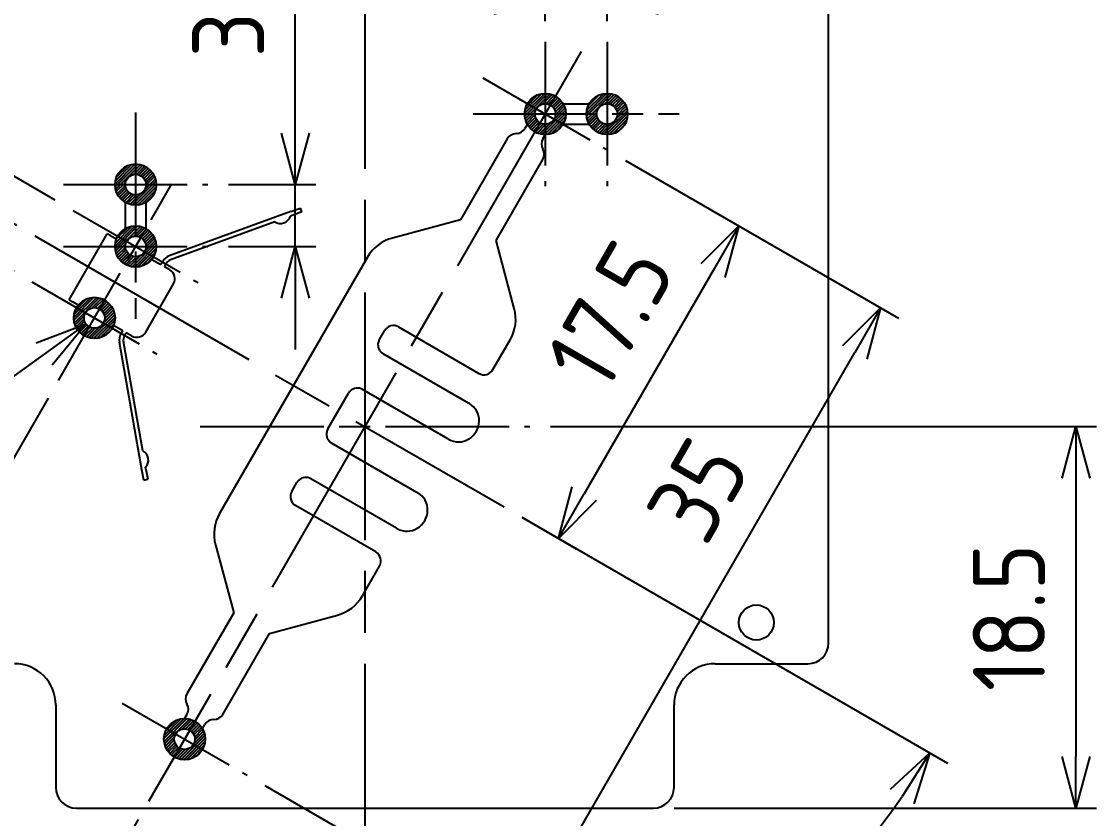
# Model space of a CAD drawing. Header units: millimetres. Extents: x 0 to 403, y 0 to 280.
# Drawn here: x 279.6 to 331.8, y 93.8 to 132.5 of the extents above; entities that cross this region are included whole.
import ezdxf

# ---------------------------------------------------------------- set-up
doc = ezdxf.new("R2010")
doc.units = ezdxf.units.MM
for name, pattern in [('AM_ISO02W050x2', [3.75, 3, -0.75]), ('AM_ISO08W050', [18, 12, -1.5, 3, -1.5]), ('AM_ISO08W050x2', [9, 6, -0.75, 1.5, -0.75])]:
    doc.linetypes.add(name, pattern=pattern)
for name, color, linetype, lineweight in [('AM_5', 3, 'Continuous', 25), ('AM_7', 4, 'AM_ISO08W050', 25), ('AM_8', 1, 'Continuous', 25), ('はんだ', 8, 'Continuous', 25), ('基板', 3, 'Continuous', 25), ('ｼﾙｸ', 7, 'Continuous', 25)]:
    doc.layers.add(name, color=color, linetype=linetype, lineweight=lineweight)
doc.layers.add('はんだ0', color=8, linetype='AM_ISO02W050x2')
doc.styles.get("Standard").update_dxf_attribs({"font": 'ISOCP.SHX', "bigfont": 'EXTFONT.SHX'})
doc.dimstyles.new('AM_ISO$0', dxfattribs={"dimtxt": 3.5, "dimasz": 2.5, "dimexe": 1, "dimexo": 1, "dimgap": 1.5, "dimtad": 1, "dimdsep": 46, "dimtxsty": 'Standard', "dimblk": 'OPEN30', "dimcen": 0, "dimclrd": 3, "dimclre": 3, "dimclrt": 2, "dimadec": 0, "dimazin": 2, "dimtp": 0.1, "dimtm": 0.1, "dimtfac": 0.71, "dimtmove": 0, "dimatfit": 3, "dimldrblk": 'OPEN30', "dimfxl": 0, "dimlwd": -1, "dimlwe": -1, "dimarcsym": 0})
doc.dimstyles.new('AM_ISO$2', dxfattribs={"dimtxt": 3.5, "dimasz": 2.5, "dimexe": 1, "dimexo": 1, "dimgap": 1.5, "dimtad": 1, "dimdsep": 46, "dimtxsty": 'Standard', "dimblk": 'OPEN30', "dimcen": 0, "dimclrd": 3, "dimclre": 3, "dimclrt": 2, "dimadec": 0, "dimazin": 2, "dimtp": 0.1, "dimtm": 0.1, "dimtfac": 0.71, "dimtmove": 0, "dimatfit": 3, "dimldrblk": 'OPEN30', "dimfxl": 0, "dimlwd": -1, "dimlwe": -1, "dimarcsym": 0})
doc.dimstyles.new('AM_ISO$3', dxfattribs={"dimtxt": 3.5, "dimasz": 2.5, "dimexe": 1, "dimexo": 1, "dimgap": 1.5, "dimtad": 1, "dimtoh": 1, "dimdsep": 46, "dimtxsty": 'Standard', "dimblk": 'OPEN30', "dimcen": 0, "dimclrd": 3, "dimclre": 3, "dimclrt": 2, "dimadec": 0, "dimazin": 2, "dimtp": 0.1, "dimtm": 0.1, "dimtfac": 0.71, "dimtofl": 0, "dimtmove": 0, "dimatfit": 0, "dimldrblk": 'OPEN30', "dimfxl": 0, "dimlwd": -1, "dimlwe": -1, "dimarcsym": 0})

# ---------------------------------------------------------------- blocks, each defined once
blk = doc.blocks.new('_Open30')
at = {"color": 0, "linetype": 'ByBlock', "lineweight": -2}
for p, q in [((-1, 0.268), (0, 0)), ((0, 0), (-1, -0.268)), ((0, 0), (-1, 0))]:
    blk.add_line(p, q, dxfattribs=at)
blk = doc.blocks.new('*D37')
at = {"layer": 'AM_5', "color": 3, "transparency": 16777216}
for p, q in [((271.134, 130.254), (272.384, 132.419)), ((279.41, 122.589), (269.018, 128.589)), ((269.884, 128.089), (268.884, 126.357)), ((279.276, 120.357), (268.018, 126.857)), ((267.634, 124.192), (264.034, 117.958))]:
    blk.add_line(p, q, dxfattribs=at)
at = {"layer": 'Defpoints', "color": 0, "transparency": 16777216}
for p in [(268.884, 126.357), (280.276, 122.089), (280.142, 119.857)]:
    blk.add_point(p, dxfattribs=at)
at = {"layer": 'AM_5', "color": 3, "transparency": 16777216, "xscale": 2.5, "yscale": 2.5, "zscale": 2.5}
for p, rotation in [((269.884, 128.089), 240.0000000000056), ((268.884, 126.357), 60.00000000000564)]:
    blk.add_blockref('_Open30', p, dxfattribs=dict(at, rotation=rotation))
at = {"layer": 'AM_5', "color": 2, "transparency": 16777216, "insert": (262.394, 121.617), "char_height": 3.5, "attachment_point": 5, "rotation": 60}
blk.add_mtext('2', dxfattribs=at)
blk = doc.blocks.new('*D38')
at = {"layer": 'AM_5', "color": 3, "transparency": 16777216}
for p, q in [((263.474, 136.986), (264.724, 139.151)), ((281.276, 123.821), (261.358, 135.321)), ((262.224, 134.821), (260.224, 131.357)), ((279.276, 120.357), (259.358, 131.857)), ((258.974, 129.192), (255.349, 122.913))]:
    blk.add_line(p, q, dxfattribs=at)
at = {"layer": 'Defpoints', "color": 0, "transparency": 16777216}
for p in [(260.224, 131.357), (282.142, 123.321), (280.142, 119.857)]:
    blk.add_point(p, dxfattribs=at)
at = {"layer": 'AM_5', "color": 3, "transparency": 16777216, "xscale": 2.5, "yscale": 2.5, "zscale": 2.5}
for p, rotation in [((262.224, 134.821), 239.9999999999992), ((260.224, 131.357), 59.99999999999922)]:
    blk.add_blockref('_Open30', p, dxfattribs=dict(at, rotation=rotation))
at = {"layer": 'AM_5', "color": 2, "transparency": 16777216, "insert": (253.721, 126.595), "char_height": 3.5, "attachment_point": 5, "rotation": 60}
blk.add_mtext('4', dxfattribs=at)
blk = doc.blocks.new('*D39')
at = {"layer": 'AM_5', "color": 3, "transparency": 16777216}
for p, q in [((292.921, 127.071), (292.921, 134.116)), ((289.673, 124.571), (293.921, 124.571)), ((292.921, 121.571), (292.921, 124.571)), ((289.673, 121.571), (293.921, 121.571)), ((292.921, 119.071), (292.921, 116.571))]:
    blk.add_line(p, q, dxfattribs=at)
at = {"layer": 'Defpoints', "color": 0, "transparency": 16777216}
for p in [(288.673, 124.571), (292.921, 124.571), (288.673, 121.571)]:
    blk.add_point(p, dxfattribs=at)
at = {"layer": 'AM_5', "color": 3, "transparency": 16777216, "xscale": 2.5, "yscale": 2.5, "zscale": 2.5}
for p, rotation in [((292.921, 124.571), 270), ((292.921, 121.571), 90)]:
    blk.add_blockref('_Open30', p, dxfattribs=dict(at, rotation=rotation))
at = {"layer": 'AM_5', "color": 2, "transparency": 16777216, "insert": (289.671, 131.844), "char_height": 3.5, "attachment_point": 5, "rotation": 90}
blk.add_mtext('3', dxfattribs=at)
blk = doc.blocks.new('*D40')
at = {"layer": 'AM_5', "color": 3, "transparency": 16777216}
for p, q in [((308.945, 125.745), (322.182, 118.102)), ((305.066, 90.456), (320.066, 116.437)), ((291.445, 95.434), (304.682, 87.791))]:
    blk.add_line(p, q, dxfattribs=at)
at = {"layer": 'Defpoints', "color": 0, "transparency": 16777216}
for p in [(308.079, 126.245), (321.316, 118.602), (290.579, 95.934)]:
    blk.add_point(p, dxfattribs=at)
at = {"layer": 'AM_5', "color": 3, "transparency": 16777216, "xscale": 2.5, "yscale": 2.5, "zscale": 2.5}
for p, rotation in [((321.316, 118.602), 59.99999999997329), ((303.816, 88.291), 239.9999999999733)]:
    blk.add_blockref('_Open30', p, dxfattribs=dict(at, rotation=rotation))
at = {"layer": 'AM_5', "color": 2, "transparency": 16777216, "insert": (312.464, 109.77), "char_height": 3.5, "attachment_point": 5, "rotation": 60}
blk.add_mtext('35', dxfattribs=at)
blk = doc.blocks.new('*D41')
at = {"layer": 'AM_5', "color": 3, "transparency": 16777216}
for p, q in [((305.298, 112.839), (331.798, 112.839)), ((330.798, 110.339), (330.798, 96.839)), ((311.298, 94.339), (331.798, 94.339))]:
    blk.add_line(p, q, dxfattribs=at)
at = {"layer": 'Defpoints', "color": 0, "transparency": 16777216}
for p in [(304.298, 112.839), (310.298, 94.339), (330.798, 94.339)]:
    blk.add_point(p, dxfattribs=at)
at = {"layer": 'AM_5', "color": 3, "transparency": 16777216, "xscale": 2.5, "yscale": 2.5, "zscale": 2.5}
for p, rotation in [((330.798, 112.839), 90), ((330.798, 94.339), 270)]:
    blk.add_blockref('_Open30', p, dxfattribs=dict(at, rotation=rotation))
at = {"layer": 'AM_5', "color": 2, "transparency": 16777216, "insert": (327.548, 103.589), "char_height": 3.5, "attachment_point": 5, "rotation": 90}
blk.add_mtext('18.5', dxfattribs=at)
blk = doc.blocks.new('*D42')
at = {"layer": 'AM_5', "color": 3, "transparency": 16777216}
for p, q in [((308.945, 125.745), (315.306, 122.072)), ((313.19, 120.407), (306.94, 109.582)), ((303.917, 108.44), (306.556, 106.917))]:
    blk.add_line(p, q, dxfattribs=at)
at = {"layer": 'Defpoints', "color": 0, "transparency": 16777216}
for p in [(308.079, 126.245), (303.051, 108.94), (305.69, 107.417)]:
    blk.add_point(p, dxfattribs=at)
at = {"layer": 'AM_5', "color": 3, "transparency": 16777216, "xscale": 2.5, "yscale": 2.5, "zscale": 2.5}
for p, rotation in [((314.44, 122.572), 59.9999999999734), ((305.69, 107.417), 239.9999999999734)]:
    blk.add_blockref('_Open30', p, dxfattribs=dict(at, rotation=rotation))
at = {"layer": 'AM_5', "color": 2, "transparency": 16777216, "insert": (308.2, 118.265), "char_height": 3.5, "attachment_point": 5, "rotation": 60}
blk.add_mtext('17.5', dxfattribs=at)
blk = doc.blocks.new('*D43')
at = {"layer": 'AM_5', "color": 3, "transparency": 16777216}
for p, q in [((305.048, 132.495), (305.048, 134.499)), ((308.048, 132.495), (308.048, 134.499)), ((302.548, 133.499), (300.048, 133.499)), ((305.048, 133.499), (308.048, 133.499)), ((310.548, 133.499), (317.593, 133.499))]:
    blk.add_line(p, q, dxfattribs=at)
at = {"layer": 'Defpoints', "color": 0, "transparency": 16777216}
for p in [(308.048, 133.499), (305.048, 131.495), (308.048, 131.495)]:
    blk.add_point(p, dxfattribs=at)
at = {"layer": 'AM_5', "color": 3, "transparency": 16777216, "xscale": 2.5, "yscale": 2.5, "zscale": 2.5}
blk.add_blockref('_Open30', (305.048, 133.499), dxfattribs=at)
at = {"layer": 'AM_5', "color": 3, "transparency": 16777216, "xscale": 2.5, "yscale": 2.5, "zscale": 2.5, "rotation": 180}
blk.add_blockref('_Open30', (308.048, 133.499), dxfattribs=at)
at = {"layer": 'AM_5', "color": 2, "transparency": 16777216, "insert": (315.32, 136.749), "char_height": 3.5, "attachment_point": 5}
blk.add_mtext('3', dxfattribs=at)
blk = doc.blocks.new('*D44')
at = {"layer": 'AM_5', "color": 3, "transparency": 16777216}
for p, q in [((285.298, 93.787), (279.972, 84.562)), ((296.298, 90.339), (296.298, 80.188))]:
    blk.add_line(p, q, dxfattribs=at)
blk.add_arc((296.298, 112.839), 31.651, 244.5267, 265.4733, dxfattribs=at)
at = {"layer": 'Defpoints', "color": 0, "transparency": 16777216}
for p in [(296.298, 191.339), (306.798, 131.026), (285.798, 94.653), (296.298, 91.339), (285.472, 83.097)]:
    blk.add_point(p, dxfattribs=at)
at = {"layer": 'AM_5', "color": 3, "transparency": 16777216, "xscale": 2.5, "yscale": 2.5, "zscale": 2.5}
for p, rotation in [((280.472, 85.428), 152.2633505582303), ((296.298, 81.188), 357.7366494417697)]:
    blk.add_blockref('_Open30', p, dxfattribs=dict(at, rotation=rotation))
at = {"layer": 'AM_5', "color": 2, "transparency": 16777216, "insert": (288.947, 85.406), "char_height": 3.5, "attachment_point": 5, "rotation": 345}
blk.add_mtext('30°', dxfattribs=at)
blk = doc.blocks.new('*D45')
at = {"layer": 'AM_5', "color": 3, "transparency": 16777216}
for p, q in [((303.917, 108.44), (324.575, 96.514)), ((296.298, 90.339), (296.298, 80.188))]:
    blk.add_line(p, q, dxfattribs=at)
blk.add_arc((296.298, 112.839), 31.651, 274.5267, 325.4733, dxfattribs=at)
at = {"layer": 'Defpoints', "color": 0, "transparency": 16777216}
for p in [(296.298, 191.339), (296.298, 112.839), (303.051, 108.94), (296.298, 91.339), (307.123, 83.097)]:
    blk.add_point(p, dxfattribs=at)
at = {"layer": 'AM_5', "color": 3, "transparency": 16777216, "xscale": 2.5, "yscale": 2.5, "zscale": 2.5}
for p, rotation in [((323.709, 97.014), 57.73664944178634), ((296.298, 81.188), 182.2633505582303)]:
    blk.add_blockref('_Open30', p, dxfattribs=dict(at, rotation=rotation))
at = {"layer": 'AM_5', "color": 2, "transparency": 16777216, "insert": (310.498, 88.243), "char_height": 3.5, "attachment_point": 5, "rotation": 30}
blk.add_mtext('60°', dxfattribs=at)
blk = doc.blocks.new('*D46')
at = {"layer": 'AM_5', "color": 3, "transparency": 16777216}
for p, q in [((280.923, 114.21), (269.422, 94.289)), ((272.087, 93.905), (279.881, 89.405)), ((285.298, 93.787), (281.546, 87.289))]:
    blk.add_line(p, q, dxfattribs=at)
at = {"layer": 'Defpoints', "color": 0, "transparency": 16777216}
for p in [(281.423, 115.076), (285.798, 94.653), (282.046, 88.155)]:
    blk.add_point(p, dxfattribs=at)
at = {"layer": 'AM_5', "color": 3, "transparency": 16777216, "xscale": 2.5, "yscale": 2.5, "zscale": 2.5}
for p, rotation in [((269.922, 95.155), 149.9999999999991), ((282.046, 88.155), 329.9999999999991)]:
    blk.add_blockref('_Open30', p, dxfattribs=dict(at, rotation=rotation))
at = {"layer": 'AM_5', "color": 2, "transparency": 16777216, "insert": (277.609, 94.47), "char_height": 3.5, "attachment_point": 5, "rotation": 330}
blk.add_mtext('14', dxfattribs=at)
blk = doc.blocks.new('*D47')
at = {"layer": 'AM_5', "color": 3, "transparency": 16777216}
for p, q in [((280.738, 116.355), (269.056, 107.952)), ((269.056, 107.952), (258.597, 107.952))]:
    blk.add_line(p, q, dxfattribs=at)
at = {"layer": 'Defpoints', "color": 0, "transparency": 16777216}
for p in [(283.579, 118.399), (282.767, 117.815)]:
    blk.add_point(p, dxfattribs=at)
at = {"layer": 'AM_5', "color": 3, "transparency": 16777216, "xscale": 2.5, "yscale": 2.5, "zscale": 2.5, "rotation": 35.73010817338283}
blk.add_blockref('_Open30', (282.767, 117.815), dxfattribs=at)
at = {"layer": 'AM_5', "color": 2, "transparency": 16777216, "insert": (263.076, 111.202), "char_height": 3.5, "attachment_point": 5}
blk.add_mtext('6-∅1', dxfattribs=at)

msp = doc.modelspace()

# ---------------------------------------------------------------- hatches: boundary and pattern name
at = {"layer": 'AM_8'}
h = msp.add_hatch(dxfattribs=at)
h.set_pattern_fill('_U', color=8, scale=0.1, angle=45, style=0, pattern_type=0)
h.set_pattern_definition([(45, (226.23028, -42.99715), (-0.07071068, 0.07071068), [])])
edge = h.paths.add_edge_path()
edge.add_arc((305.048, 127.995), 1, 191.4592, 474.2062)
edge.add_arc((305.048, 127.995), 1, 114.2062, 191.4592)
edge = h.paths.add_edge_path(flags=16)
edge.add_arc((305.048, 127.995), 0.5, -245.7938, 11.4592, ccw=False)
edge.add_arc((305.048, 127.995), 0.5, 11.4592, 114.2062, ccw=False)
h = msp.add_hatch(dxfattribs=at)
h.set_pattern_fill('_U', color=8, scale=0.1, angle=45, style=0, pattern_type=0)
h.set_pattern_definition([(45, (229.23028, -42.99715), (-0.07071068, 0.07071068), [])])
edge = h.paths.add_edge_path()
edge.add_arc((308.048, 127.995), 1, 191.4592, 474.2062)
edge.add_arc((308.048, 127.995), 1, 114.2062, 191.4592)
edge = h.paths.add_edge_path(flags=16)
edge.add_arc((308.048, 127.995), 0.5, -245.7938, 11.4592, ccw=False)
edge.add_arc((308.048, 127.995), 0.5, 11.4592, 114.2062, ccw=False)
h = msp.add_hatch(dxfattribs=at)
h.set_pattern_fill('_U', color=8, scale=0.1, angle=45, style=0, pattern_type=0)
h.set_pattern_definition([(45, (206.35592, -46.42054), (-0.07071068, 0.07071068), [])])
edge = h.paths.add_edge_path()
edge.add_arc((285.173, 124.571), 1, 191.4592, 474.2062)
edge.add_arc((285.173, 124.571), 1, 114.2062, 191.4592)
edge = h.paths.add_edge_path(flags=16)
edge.add_arc((285.173, 124.571), 0.5, -245.7938, 11.4592, ccw=False)
edge.add_arc((285.173, 124.571), 0.5, 11.4592, 114.2062, ccw=False)
h = msp.add_hatch(dxfattribs=at)
h.set_pattern_fill('_U', color=8, scale=0.1, angle=45, style=0, pattern_type=0)
h.set_pattern_definition([(45, (206.35592, -49.42054), (-0.07071068, 0.07071068), [])])
edge = h.paths.add_edge_path()
edge.add_arc((285.173, 121.571), 1, 191.4592, 474.2062)
edge.add_arc((285.173, 121.571), 1, 114.2062, 191.4592)
edge = h.paths.add_edge_path(flags=16)
edge.add_arc((285.173, 121.571), 0.5, -245.7938, 11.4592, ccw=False)
edge.add_arc((285.173, 121.571), 0.5, 11.4592, 114.2062, ccw=False)
h = msp.add_hatch(dxfattribs=at)
h.set_pattern_fill('_U', color=8, scale=0.1, angle=45, style=0, pattern_type=0)
h.set_pattern_definition([(45, (204.35592, -52.88464), (-0.07071068, 0.07071068), [])])
edge = h.paths.add_edge_path()
edge.add_arc((283.173, 118.107), 1, 191.4592, 474.2062)
edge.add_arc((283.173, 118.107), 1, 114.2062, 191.4592)
edge = h.paths.add_edge_path(flags=16)
edge.add_arc((283.173, 118.107), 0.5, -245.7938, 11.4592, ccw=False)
edge.add_arc((283.173, 118.107), 0.5, 11.4592, 114.2062, ccw=False)
h = msp.add_hatch(dxfattribs=at)
h.set_pattern_fill('_U', color=8, scale=0.1, angle=45, style=0, pattern_type=0)
h.set_pattern_definition([(45, (208.73028, -73.30804), (-0.07071068, 0.07071068), [])])
edge = h.paths.add_edge_path()
edge.add_arc((287.548, 97.684), 1, 191.4592, 474.2062)
edge.add_arc((287.548, 97.684), 1, 114.2062, 191.4592)
edge = h.paths.add_edge_path(flags=16)
edge.add_arc((287.548, 97.684), 0.5, -245.7938, 11.4592, ccw=False)
edge.add_arc((287.548, 97.684), 0.5, 11.4592, 114.2062, ccw=False)

# ---------------------------------------------------------------- linework, layer by layer
at = {"layer": 'AM_7'}
for p, q in [((296.298, 191.339), (296.298, 91.339)), ((306.798, 131.026), (285.798, 94.653)), ((280.276, 122.089), (303.051, 108.94))]:
    msp.add_line(p, q, dxfattribs=at)
at = {"layer": 'AM_7', "linetype": 'AM_ISO08W050x2'}
for p, q in [((305.048, 131.495), (305.048, 124.495)), ((308.048, 131.495), (308.048, 124.495)), ((302.016, 129.745), (308.079, 126.245)), ((285.173, 128.071), (285.173, 118.071)), ((301.548, 127.995), (311.548, 127.995)), ((281.423, 115.076), (286.923, 124.602)), ((281.673, 124.571), (288.673, 124.571)), ((282.142, 123.321), (288.204, 119.821)), ((281.673, 121.571), (288.673, 121.571)), ((280.142, 119.857), (286.204, 116.357)), ((288.298, 112.839), (304.298, 112.839)), ((284.516, 99.434), (290.579, 95.934))]:
    msp.add_line(p, q, dxfattribs=at)
at = {"layer": 'はんだ'}
for centre in [(305.048, 127.995), (308.048, 127.995), (285.173, 124.571), (285.173, 121.571), (283.173, 118.107), (287.548, 97.684)]:
    msp.add_circle(centre, 1, dxfattribs=at)
at = {"layer": 'はんだ0'}
for p, q in [((305.914, 128.495), (307.182, 128.495)), ((305.914, 127.495), (307.182, 127.495)), ((284.673, 123.705), (284.673, 122.437)), ((285.673, 123.705), (285.673, 122.437))]:
    msp.add_line(p, q, dxfattribs=at)
at = {"layer": '基板'}
for p, q in [((318.798, 102.339), (318.798, 180.339)), ((313.298, 101.339), (317.798, 101.339)), ((281.298, 99.339), (281.298, 95.339)), ((311.298, 95.339), (311.298, 99.339)), ((282.298, 94.339), (310.298, 94.339))]:
    msp.add_line(p, q, dxfattribs=at)
for centre, radius in [((305.048, 127.995), 0.5), ((308.048, 127.995), 0.5), ((285.173, 124.571), 0.5), ((285.173, 121.571), 0.5), ((283.173, 118.107), 0.5), ((315.298, 103.339), 0.85), ((287.548, 97.684), 0.5)]:
    msp.add_circle(centre, radius, dxfattribs=at)
for centre, radius, start, end in [((317.798, 102.339), 1, 270, 0), ((279.298, 99.339), 2, 0, 90), ((313.298, 99.339), 2, 90, 180), ((282.298, 95.339), 1, 180, 270), ((310.298, 95.339), 1, 270, 0)]:
    msp.add_arc(centre, radius, start, end, dxfattribs=at)
at = {"layer": 'ｼﾙｸ'}
for p, q in [((304.182, 127.495), (304.065, 127.292)), ((303.199, 126.792), (300.932, 122.866)), ((304.931, 126.792), (305.048, 126.995)), ((302.664, 121.866), (304.931, 125.792)), ((292.705, 123.261), (286.802, 121.113)), ((292.705, 123.261), (293.175, 123.432)), ((293.244, 123.244), (292.774, 123.073)), ((293.244, 123.244), (293.175, 123.432)), ((291.928, 122.765), (286.871, 120.925)), ((292.774, 123.073), (292.68, 123.039)), ((300.932, 122.866), (297.634, 121.982)), ((281.949, 118.987), (283.799, 122.191)), ((283.973, 122.091), (283.799, 122.191)), ((283.973, 122.091), (284.242, 121.936)), ((303.547, 118.568), (302.664, 121.866)), ((296.419, 121.05), (289.248, 108.628)), ((285.954, 120.947), (286.396, 120.692)), ((286.397, 120.691), (286.396, 120.692)), ((286.488, 120.849), (286.397, 120.691)), ((286.57, 120.591), (286.661, 120.749)), ((286.83, 120.441), (286.57, 120.591)), ((285.663, 117.42), (287.013, 119.758)), ((281.949, 118.987), (282.123, 118.887)), ((282.392, 118.731), (282.123, 118.887)), ((284.546, 117.488), (284.104, 117.743)), ((284.547, 117.487), (284.456, 117.33)), ((284.547, 117.487), (284.546, 117.488)), ((284.63, 117.23), (284.72, 117.387)), ((284.98, 117.237), (284.72, 117.387)), ((296.999, 117.053), (297.249, 117.486)), ((297.932, 117.669), (301.829, 115.419)), ((285.476, 110.739), (284.385, 116.926)), ((285.517, 111.661), (284.582, 116.96)), ((302.512, 115.602), (303.347, 117.05)), ((301.323, 113.979), (297.182, 116.37)), ((294.499, 112.723), (295.499, 114.455)), ((300.323, 112.247), (296.182, 114.638)), ((301.37, 113.952), (301.323, 113.979)), ((300.323, 112.247), (300.37, 112.22)), ((298.823, 109.649), (294.682, 112.04)), ((285.563, 110.247), (285.476, 110.739)), ((285.673, 110.774), (285.656, 110.873)), ((285.673, 110.774), (285.76, 110.282)), ((285.563, 110.247), (285.76, 110.282)), ((292.749, 109.692), (292.999, 110.125)), ((297.823, 107.917), (293.682, 110.308)), ((298.87, 109.622), (298.823, 109.649)), ((296.829, 106.759), (292.932, 109.009)), ((297.823, 107.917), (297.87, 107.89)), ((289.048, 107.111), (289.932, 103.813)), ((296.176, 104.628), (297.012, 106.076)), ((289.932, 103.813), (287.665, 99.886)), ((291.664, 102.813), (294.961, 103.697)), ((289.397, 98.886), (291.664, 102.813)), ((287.665, 98.886), (287.548, 98.684)), ((288.414, 98.184), (288.531, 98.386))]:
    msp.add_line(p, q, dxfattribs=at)
for centre, radius, start, end in [((303.632, 127.542), 0.5, 270, 330), ((303.632, 126.542), 0.5, 90, 150), ((305.364, 126.542), 0.5, 150, 210), ((304.498, 126.042), 0.5, 330, 30), ((292.201, 123.184), 0.5, 236.8699, 343.1301), ((298.151, 120.05), 2, 105, 150), ((287.008, 120.549), 0.6, 110, 150), ((287.008, 120.549), 0.4, 110, 150), ((286.58, 120.008), 0.5, 330, 60), ((301.615, 118.05), 2, 330, 15), ((285.23, 117.67), 0.5, 240, 330), ((297.682, 117.236), 0.5, 60, 150), ((284.976, 117.03), 0.6, 150, 190), ((284.976, 117.03), 0.4, 150, 190), ((297.432, 116.803), 0.5, 167.0701, 240), ((297.432, 116.803), 0.5, 150, 166.9622), ((302.079, 115.852), 0.5, 240, 330), ((295.932, 114.205), 0.5, 133.0378, 150), ((295.932, 114.205), 0.5, 60, 132.9299), ((294.932, 112.473), 0.5, 150, 166.9622), ((294.932, 112.473), 0.5, 167.0701, 240), ((285.291, 111.214), 0.5, 316.8699, 63.1301), ((293.432, 109.875), 0.5, 133.0378, 150), ((293.432, 109.875), 0.5, 60, 132.9299), ((293.182, 109.442), 0.5, 150, 240), ((290.98, 107.628), 2, 150, 195), ((296.579, 106.326), 0.5, 330, 60), ((294.444, 105.628), 2, 285, 330), ((288.098, 99.636), 0.5, 150, 210), ((287.232, 99.136), 0.5, 330, 30), ((288.964, 98.136), 0.5, 90, 150), ((288.964, 99.136), 0.5, 270, 330)]:
    msp.add_arc(centre, radius, start, end, dxfattribs=at)
for centre in [(300.87, 113.086), (298.37, 108.756)]:
    msp.add_ellipse(centre, major_axis=(-0.5, -0.866), ratio=0.961262, start_param=0, end_param=3.141593, dxfattribs=at)
for points in [[(296.944, 116.916), (296.944, 116.916), (296.944, 116.916), (296.944, 116.915)], [(295.591, 114.571), (295.591, 114.571), (295.591, 114.571), (295.59, 114.571)], [(294.444, 112.586), (294.444, 112.586), (294.444, 112.585), (294.444, 112.585)], [(293.091, 110.241), (293.091, 110.241), (293.091, 110.241), (293.09, 110.241)]]:
    msp.add_open_spline(points, degree=3, dxfattribs=at)

# ---------------------------------------------------------------- dimensions: what is measured, and where the dimension line sits
at = {"layer": 'AM_5'}
dim = msp.add_angular_dim_2l(base=(285.472, 83.097), line1=((306.798, 131.026), (285.798, 94.653)), line2=((296.298, 191.339), (296.298, 91.339)), dimstyle='AM_ISO$2', override={"dimpost": ''}, dxfattribs=at)
dim.commit()
dim.dimension.update_dxf_attribs({"geometry": '*D44', "text_midpoint": (288.947, 85.406)})
dim = msp.add_angular_dim_2l(base=(307.123, 83.097), line1=((296.298, 191.339), (296.298, 91.339)), line2=((296.298, 112.839), (303.051, 108.94)), dimstyle='AM_ISO$2', dxfattribs=at)
dim.commit()
dim.dimension.update_dxf_attribs({"geometry": '*D45', "text_midpoint": (310.498, 88.243)})
dim = msp.add_aligned_dim(p1=(282.142, 123.321), p2=(280.142, 119.857), distance=-23, dimstyle='AM_ISO$0', dxfattribs=at)
dim.commit()
dim.dimension.update_dxf_attribs({"geometry": '*D38', "text_midpoint": (253.721, 126.595)})
dim = msp.add_linear_dim(base=(308.048, 133.499), p1=(305.048, 131.495), p2=(308.048, 131.495), dimstyle='AM_ISO$0', dxfattribs=at)
dim.commit()
dim.dimension.update_dxf_attribs({"geometry": '*D43', "text_midpoint": (315.32, 133.499), "dimtype": 160})
for base, p1, p2, angle, picture, middle, dimtype in [((292.921, 124.571), (288.673, 121.571), (288.673, 124.571), 90, '*D39', (292.921, 131.844), 160), ((321.316, 118.602), (290.579, 95.934), (308.079, 126.245), 60, '*D40', (315.279, 108.145), 161), ((305.69, 107.417), (308.079, 126.245), (303.051, 108.94), 60, '*D42', (311.015, 116.64), 160)]:
    dim = msp.add_linear_dim(base=base, p1=p1, p2=p2, angle=angle, dimstyle='AM_ISO$0', dxfattribs=at)
    dim.commit()
    dim.dimension.update_dxf_attribs({"geometry": picture, "text_midpoint": middle, "dimtype": dimtype})
for base, p1, p2, angle, picture, middle in [((268.884, 126.357), (280.276, 122.089), (280.142, 119.857), 60, '*D37', (262.394, 121.617)), ((282.046, 88.155), (281.423, 115.076), (285.798, 94.653), 150, '*D46', (277.609, 94.47)), ((330.798, 94.339), (304.298, 112.839), (310.298, 94.339), 90, '*D41', (327.548, 103.589))]:
    dim = msp.add_linear_dim(base=base, p1=p1, p2=p2, angle=angle, dimstyle='AM_ISO$0', override={"dimpost": ''}, dxfattribs=at)
    dim.commit()
    dim.dimension.update_dxf_attribs({"geometry": picture, "text_midpoint": middle})
dim = msp.add_diameter_dim_2p(p1=(283.579, 118.399), p2=(282.767, 117.815), text='6-<>', dimstyle='AM_ISO$3', dxfattribs=at)
dim.commit()
dim.dimension.update_dxf_attribs({"geometry": '*D47', "text_midpoint": (263.076, 107.952), "dimtype": 163})

doc.saveas('drawing.dxf')
